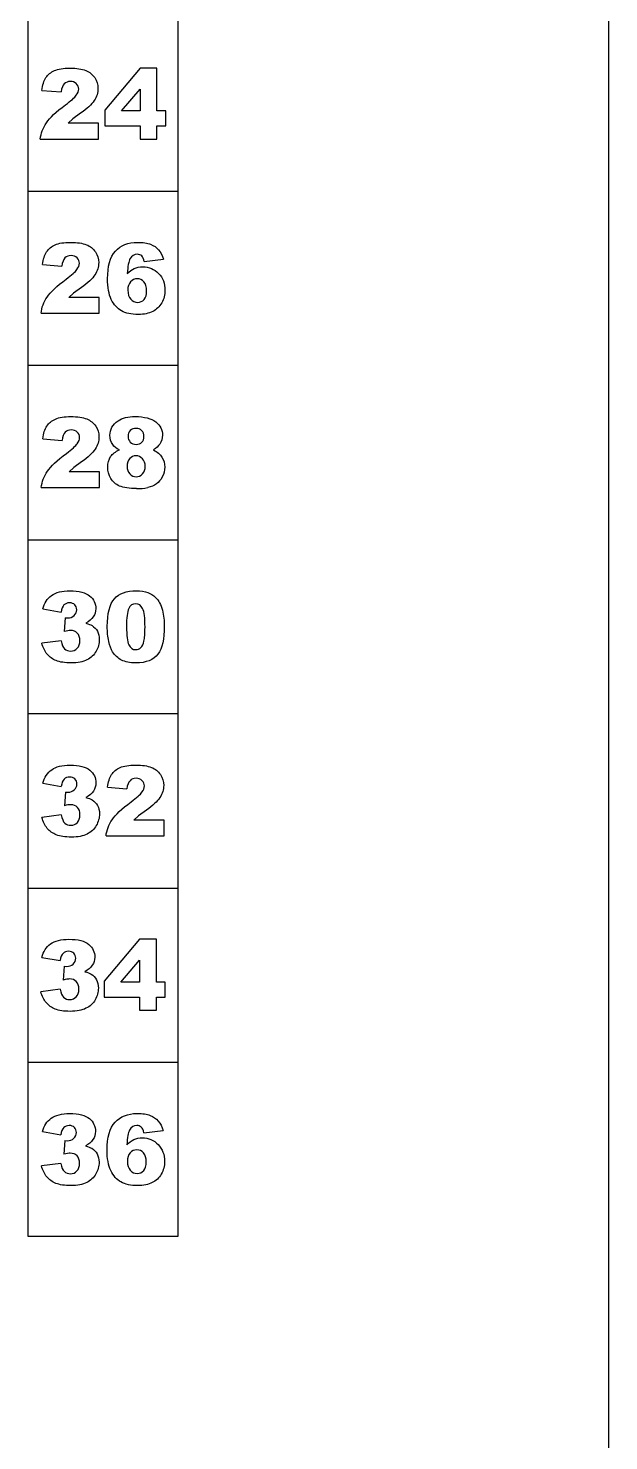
# Model space of a CAD drawing. Header units: inches. Extents: x 0 to 32, y 0 to 130.
# Drawn here: x 20.6 to 32.25, y 15.15 to 43.52 of the extents above; entities that cross this region are included whole.
import ezdxf

# ---------------------------------------------------------------- set-up
doc = ezdxf.new("R2010")
doc.units = ezdxf.units.IN
doc.header["$LTSCALE"] = 1.21
doc.header["$MEASUREMENT"] = 0
doc.layers.add('AOMJ712I_002DXF_CONTINUOUS_LINE', color=7, linetype='CONTINUOUS')

msp = doc.modelspace()

# ---------------------------------------------------------------- linework, layer by layer
at = {"layer": 'AOMJ712I_002DXF_CONTINUOUS_LINE', "color": 7, "linetype": 'Continuous'}
msp.add_line((32.25, 6), (32.25, 91.9), dxfattribs=at)
at = {"layer": 'AOMJ712I_002DXF_CONTINUOUS_LINE', "color": 4, "linetype": 'Continuous'}
for p, q in [((20.6, 19.25), (20.6, 82.25)), ((23.6, 82.25), (23.6, 19.25)), ((22.843, 42.724), (22.135, 41.882)), ((23.182, 42.724), (22.843, 42.724)), ((23.182, 41.863), (23.182, 42.724)), ((22.468, 41.863), (22.843, 42.304)), ((22.843, 42.304), (22.843, 41.863)), ((20.87, 42.277), (21.26, 42.245)), ((21.651, 41.816), (21.494, 41.702)), ((22.135, 41.882), (22.135, 41.562)), ((22.843, 41.863), (22.468, 41.863)), ((23.358, 41.863), (23.182, 41.863)), ((23.358, 41.562), (23.358, 41.863)), ((21.494, 41.702), (21.401, 41.617)), ((22.009, 41.617), (21.401, 41.617)), ((22.009, 41.3), (22.009, 41.617)), ((22.135, 41.562), (22.843, 41.562)), ((22.843, 41.562), (22.843, 41.3)), ((23.182, 41.562), (23.358, 41.562)), ((23.182, 41.3), (23.182, 41.562)), ((20.842, 41.3), (22.009, 41.3)), ((22.843, 41.3), (23.182, 41.3)), ((20.6, 40.25), (23.6, 40.25)), ((22.928, 38.837), (23.315, 38.885)), ((20.884, 38.777), (21.274, 38.745)), ((21.665, 38.316), (21.508, 38.202)), ((21.508, 38.202), (21.415, 38.117)), ((22.023, 38.117), (21.415, 38.117)), ((22.023, 37.8), (22.023, 38.117)), ((20.856, 37.8), (22.023, 37.8)), ((23.6, 36.75), (20.6, 36.75)), ((20.89, 35.277), (21.28, 35.245)), ((21.514, 34.702), (21.421, 34.617)), ((21.671, 34.816), (21.514, 34.702)), ((22.028, 34.617), (21.421, 34.617)), ((22.028, 34.3), (22.028, 34.617)), ((20.861, 34.3), (22.028, 34.3)), ((20.6, 33.25), (23.6, 33.25)), ((20.891, 31.861), (21.259, 31.795)), ((21.343, 31.682), (21.323, 31.405)), ((21.343, 31.682), (21.393, 31.678)), ((21.259, 31.221), (20.87, 31.17)), ((23.6, 29.75), (20.6, 29.75)), ((20.894, 28.361), (21.262, 28.295)), ((21.346, 28.182), (21.326, 27.905)), ((21.346, 28.182), (21.396, 28.178)), ((22.189, 28.277), (22.578, 28.245)), ((22.97, 27.816), (22.813, 27.702)), ((21.262, 27.721), (20.873, 27.67)), ((22.813, 27.702), (22.72, 27.617)), ((23.327, 27.617), (22.72, 27.617)), ((23.327, 27.3), (23.327, 27.617)), ((22.16, 27.3), (23.327, 27.3)), ((20.6, 26.25), (23.6, 26.25)), ((22.835, 25.224), (22.126, 24.382)), ((23.174, 25.224), (22.835, 25.224)), ((23.174, 24.363), (23.174, 25.224)), ((20.871, 24.861), (21.239, 24.795)), ((22.46, 24.363), (22.835, 24.804)), ((22.835, 24.804), (22.835, 24.363)), ((21.323, 24.682), (21.303, 24.405)), ((21.323, 24.682), (21.374, 24.678)), ((21.239, 24.221), (20.85, 24.17)), ((22.126, 24.382), (22.126, 24.062)), ((22.835, 24.363), (22.46, 24.363)), ((23.35, 24.363), (23.174, 24.363)), ((23.35, 24.062), (23.35, 24.363)), ((22.126, 24.062), (22.835, 24.062)), ((22.835, 24.062), (22.835, 23.8)), ((23.174, 24.062), (23.35, 24.062)), ((23.174, 23.8), (23.174, 24.062)), ((22.835, 23.8), (23.174, 23.8)), ((23.6, 22.75), (20.6, 22.75)), ((20.885, 21.361), (21.253, 21.295)), ((22.919, 21.337), (23.306, 21.385)), ((21.337, 21.182), (21.317, 20.905)), ((21.337, 21.182), (21.388, 21.178)), ((21.253, 20.721), (20.864, 20.67)), ((23.6, 19.25), (20.6, 19.25))]:
    msp.add_line(p, q, dxfattribs=at)
msp.add_arc((22.774, 35.347), 1.071, 270.0061, 282.0044, dxfattribs=at)
for points in [[(20.954, 42.533), (20.995, 42.594), (21.052, 42.642), (21.126, 42.674)], [(21.126, 42.674), (21.201, 42.707), (21.303, 42.724), (21.435, 42.724)], [(21.435, 42.724), (21.571, 42.724), (21.677, 42.708), (21.754, 42.677)], [(21.754, 42.677), (21.83, 42.646), (21.889, 42.598), (21.933, 42.533)], [(20.87, 42.277), (20.886, 42.386), (20.913, 42.472), (20.954, 42.533)], [(21.323, 42.41), (21.292, 42.379), (21.271, 42.324), (21.26, 42.245)], [(21.445, 42.457), (21.396, 42.457), (21.355, 42.441), (21.323, 42.41)], [(21.564, 42.412), (21.532, 42.442), (21.493, 42.457), (21.445, 42.457)], [(21.563, 42.178), (21.595, 42.222), (21.612, 42.263), (21.612, 42.303)], [(21.612, 42.303), (21.612, 42.345), (21.595, 42.381), (21.564, 42.412)], [(21.999, 42.316), (21.999, 42.23), (21.973, 42.149), (21.924, 42.071)], [(21.933, 42.533), (21.977, 42.468), (21.999, 42.396), (21.999, 42.316)], [(21.345, 41.985), (21.459, 42.069), (21.531, 42.134), (21.563, 42.178)], [(21.924, 42.071), (21.874, 41.993), (21.783, 41.908), (21.651, 41.816)], [(20.963, 41.625), (21.031, 41.726), (21.158, 41.846), (21.345, 41.985)], [(20.842, 41.3), (20.855, 41.415), (20.895, 41.523), (20.963, 41.625)], [(20.968, 39.033), (21.008, 39.094), (21.066, 39.142), (21.14, 39.174)], [(21.14, 39.174), (21.215, 39.207), (21.317, 39.224), (21.449, 39.224)], [(21.449, 39.224), (21.585, 39.224), (21.691, 39.208), (21.768, 39.177)], [(21.768, 39.177), (21.844, 39.146), (21.903, 39.098), (21.947, 39.033)], [(22.35, 39.047), (22.456, 39.165), (22.603, 39.224), (22.792, 39.224)], [(22.792, 39.224), (22.903, 39.224), (22.991, 39.211), (23.056, 39.185)], [(23.056, 39.185), (23.121, 39.159), (23.174, 39.122), (23.217, 39.072)], [(20.884, 38.777), (20.9, 38.886), (20.927, 38.972), (20.968, 39.033)], [(21.337, 38.91), (21.305, 38.879), (21.284, 38.824), (21.274, 38.745)], [(21.459, 38.957), (21.41, 38.957), (21.368, 38.941), (21.337, 38.91)], [(21.578, 38.912), (21.546, 38.942), (21.507, 38.957), (21.459, 38.957)], [(21.625, 38.803), (21.625, 38.845), (21.609, 38.881), (21.578, 38.912)], [(21.947, 39.033), (21.991, 38.968), (22.013, 38.896), (22.013, 38.816)], [(22.191, 38.492), (22.191, 38.744), (22.243, 38.93), (22.35, 39.047)], [(22.641, 38.89), (22.616, 38.844), (22.597, 38.745), (22.585, 38.595)], [(22.789, 38.985), (22.726, 38.985), (22.676, 38.953), (22.641, 38.89)], [(22.876, 38.951), (22.853, 38.974), (22.823, 38.985), (22.789, 38.985)], [(22.928, 38.837), (22.917, 38.891), (22.9, 38.929), (22.876, 38.951)], [(23.217, 39.072), (23.259, 39.022), (23.292, 38.959), (23.315, 38.885)], [(21.359, 38.485), (21.473, 38.569), (21.545, 38.634), (21.577, 38.678)], [(21.577, 38.678), (21.609, 38.722), (21.625, 38.763), (21.625, 38.803)], [(22.013, 38.816), (22.013, 38.73), (21.987, 38.649), (21.938, 38.571)], [(22.585, 38.595), (22.631, 38.642), (22.679, 38.677), (22.728, 38.7)], [(22.728, 38.7), (22.777, 38.723), (22.833, 38.734), (22.898, 38.734)], [(22.898, 38.734), (23.023, 38.734), (23.129, 38.689), (23.214, 38.6)], [(23.214, 38.6), (23.3, 38.511), (23.344, 38.398), (23.344, 38.261)], [(20.977, 38.125), (21.045, 38.226), (21.172, 38.346), (21.359, 38.485)], [(21.938, 38.571), (21.888, 38.493), (21.797, 38.408), (21.665, 38.316)], [(22.266, 38.076), (22.216, 38.181), (22.191, 38.32), (22.191, 38.492)], [(22.653, 38.433), (22.617, 38.393), (22.598, 38.336), (22.598, 38.261)], [(22.789, 38.493), (22.735, 38.493), (22.689, 38.473), (22.653, 38.433)], [(22.922, 38.431), (22.886, 38.472), (22.842, 38.493), (22.789, 38.493)], [(22.976, 38.251), (22.976, 38.329), (22.958, 38.389), (22.922, 38.431)], [(20.856, 37.8), (20.869, 37.915), (20.909, 38.023), (20.977, 38.125)], [(22.469, 37.848), (22.385, 37.895), (22.317, 37.971), (22.266, 38.076)], [(22.598, 38.261), (22.598, 38.185), (22.618, 38.126), (22.656, 38.083)], [(22.656, 38.083), (22.694, 38.04), (22.741, 38.019), (22.796, 38.019)], [(22.796, 38.019), (22.847, 38.019), (22.89, 38.038), (22.924, 38.077)], [(22.924, 38.077), (22.959, 38.115), (22.976, 38.173), (22.976, 38.251)], [(23.344, 38.261), (23.344, 38.169), (23.322, 38.085), (23.278, 38.008)], [(22.807, 37.776), (22.666, 37.776), (22.554, 37.8), (22.469, 37.848)], [(23.097, 37.835), (23.02, 37.796), (22.923, 37.776), (22.807, 37.776)], [(23.278, 38.008), (23.235, 37.932), (23.174, 37.874), (23.097, 37.835)], [(20.89, 35.277), (20.905, 35.386), (20.933, 35.472), (20.974, 35.533)], [(20.974, 35.533), (21.014, 35.594), (21.071, 35.642), (21.146, 35.674)], [(21.146, 35.674), (21.22, 35.707), (21.323, 35.724), (21.454, 35.724)], [(21.454, 35.724), (21.591, 35.724), (21.697, 35.708), (21.773, 35.677)], [(21.773, 35.677), (21.85, 35.646), (21.909, 35.598), (21.953, 35.533)], [(21.953, 35.533), (21.997, 35.468), (22.019, 35.396), (22.019, 35.316)], [(22.238, 35.35), (22.238, 35.467), (22.292, 35.563), (22.403, 35.638)], [(22.403, 35.638), (22.489, 35.695), (22.602, 35.724), (22.744, 35.724)], [(22.763, 35.487), (22.715, 35.487), (22.677, 35.472), (22.647, 35.442)], [(22.744, 35.724), (22.931, 35.724), (23.068, 35.688), (23.158, 35.617)], [(22.877, 35.441), (22.847, 35.472), (22.809, 35.487), (22.763, 35.487)], [(23.158, 35.617), (23.248, 35.545), (23.293, 35.456), (23.293, 35.348)], [(21.343, 35.41), (21.311, 35.379), (21.29, 35.324), (21.28, 35.245)], [(21.465, 35.457), (21.415, 35.457), (21.374, 35.441), (21.343, 35.41)], [(21.583, 35.412), (21.552, 35.442), (21.513, 35.457), (21.465, 35.457)], [(21.631, 35.303), (21.631, 35.345), (21.615, 35.381), (21.583, 35.412)], [(21.583, 35.178), (21.615, 35.222), (21.631, 35.263), (21.631, 35.303)], [(22.019, 35.316), (22.019, 35.23), (21.993, 35.149), (21.944, 35.071)], [(22.295, 35.161), (22.257, 35.216), (22.238, 35.279), (22.238, 35.35)], [(22.647, 35.442), (22.618, 35.413), (22.603, 35.374), (22.603, 35.328)], [(22.603, 35.328), (22.603, 35.279), (22.618, 35.24), (22.648, 35.21)], [(22.648, 35.21), (22.679, 35.18), (22.719, 35.166), (22.769, 35.166)], [(22.769, 35.166), (22.813, 35.166), (22.851, 35.18), (22.88, 35.21)], [(22.922, 35.324), (22.922, 35.371), (22.907, 35.411), (22.877, 35.441)], [(22.88, 35.21), (22.908, 35.239), (22.922, 35.277), (22.922, 35.324)], [(23.293, 35.348), (23.293, 35.285), (23.275, 35.225), (23.239, 35.171)], [(20.983, 34.625), (21.05, 34.726), (21.177, 34.846), (21.365, 34.985)], [(21.365, 34.985), (21.478, 35.069), (21.551, 35.134), (21.583, 35.178)], [(21.944, 35.071), (21.894, 34.993), (21.803, 34.908), (21.671, 34.816)], [(22.195, 34.712), (22.195, 34.794), (22.214, 34.862), (22.252, 34.92)], [(22.252, 34.92), (22.29, 34.977), (22.348, 35.021), (22.429, 35.053)], [(22.429, 35.053), (22.367, 35.085), (22.323, 35.121), (22.295, 35.161)], [(22.763, 34.937), (22.714, 34.937), (22.672, 34.918), (22.636, 34.88)], [(22.891, 34.878), (22.854, 34.917), (22.811, 34.937), (22.763, 34.937)], [(23.239, 35.171), (23.213, 35.13), (23.171, 35.091), (23.113, 35.053)], [(23.113, 35.053), (23.189, 35.016), (23.245, 34.968), (23.282, 34.908)], [(23.282, 34.908), (23.32, 34.848), (23.339, 34.782), (23.339, 34.71)], [(20.861, 34.3), (20.875, 34.415), (20.915, 34.523), (20.983, 34.625)], [(22.255, 34.483), (22.215, 34.551), (22.195, 34.628), (22.195, 34.712)], [(22.636, 34.88), (22.599, 34.841), (22.582, 34.79), (22.582, 34.725)], [(22.582, 34.725), (22.582, 34.663), (22.6, 34.612), (22.638, 34.573)], [(22.948, 34.726), (22.948, 34.787), (22.929, 34.838), (22.891, 34.878)], [(22.892, 34.574), (22.929, 34.614), (22.948, 34.665), (22.948, 34.726)], [(23.339, 34.71), (23.339, 34.639), (23.322, 34.574), (23.29, 34.513)], [(22.434, 34.329), (22.356, 34.363), (22.296, 34.415), (22.255, 34.483)], [(22.638, 34.573), (22.676, 34.534), (22.719, 34.515), (22.768, 34.515)], [(22.768, 34.515), (22.813, 34.515), (22.855, 34.534), (22.892, 34.574)], [(23.172, 34.372), (23.125, 34.339), (23.066, 34.314), (22.997, 34.3)], [(23.29, 34.513), (23.257, 34.452), (23.218, 34.405), (23.172, 34.372)], [(22.774, 34.276), (22.625, 34.276), (22.513, 34.294), (22.434, 34.329)], [(20.891, 31.861), (20.922, 31.977), (20.98, 32.067), (21.067, 32.13)], [(21.067, 32.13), (21.154, 32.192), (21.277, 32.224), (21.436, 32.224)], [(21.436, 32.224), (21.619, 32.224), (21.75, 32.189), (21.832, 32.121)], [(21.832, 32.121), (21.914, 32.053), (21.955, 31.968), (21.955, 31.865)], [(22.186, 31.506), (22.186, 31.771), (22.234, 31.957), (22.329, 32.064)], [(22.329, 32.064), (22.425, 32.17), (22.571, 32.224), (22.768, 32.224)], [(22.768, 32.224), (22.861, 32.224), (22.938, 32.211), (23, 32.188)], [(23, 32.188), (23.06, 32.166), (23.109, 32.135), (23.148, 32.098)], [(23.148, 32.098), (23.186, 32.061), (23.215, 32.021), (23.237, 31.98)], [(21.317, 31.94), (21.288, 31.913), (21.268, 31.864), (21.259, 31.795)], [(21.429, 31.982), (21.383, 31.982), (21.346, 31.968), (21.317, 31.94)], [(21.533, 31.944), (21.508, 31.969), (21.473, 31.982), (21.429, 31.982)], [(21.52, 31.726), (21.555, 31.759), (21.572, 31.797), (21.572, 31.842)], [(21.572, 31.842), (21.572, 31.884), (21.559, 31.918), (21.533, 31.944)], [(21.955, 31.865), (21.955, 31.804), (21.938, 31.749), (21.905, 31.701)], [(22.615, 31.867), (22.586, 31.802), (22.572, 31.68), (22.572, 31.505)], [(22.754, 31.965), (22.689, 31.965), (22.643, 31.932), (22.615, 31.867)], [(22.895, 31.869), (22.864, 31.933), (22.817, 31.965), (22.754, 31.965)], [(22.943, 31.494), (22.943, 31.68), (22.927, 31.805), (22.895, 31.869)], [(23.237, 31.98), (23.259, 31.939), (23.277, 31.892), (23.291, 31.837)], [(23.291, 31.837), (23.317, 31.732), (23.33, 31.623), (23.33, 31.511)], [(21.393, 31.678), (21.444, 31.678), (21.486, 31.694), (21.52, 31.726)], [(21.905, 31.701), (21.872, 31.651), (21.822, 31.608), (21.755, 31.572)], [(21.755, 31.572), (21.809, 31.558), (21.851, 31.542), (21.879, 31.525)], [(21.879, 31.525), (21.925, 31.496), (21.962, 31.458), (21.987, 31.411)], [(22.214, 31.209), (22.195, 31.298), (22.186, 31.397), (22.186, 31.506)], [(22.572, 31.505), (22.572, 31.326), (22.587, 31.204), (22.619, 31.139)], [(23.33, 31.511), (23.33, 31.256), (23.287, 31.07), (23.201, 30.953)], [(21.259, 31.221), (21.274, 31.143), (21.297, 31.088), (21.329, 31.058)], [(21.449, 31.427), (21.418, 31.427), (21.376, 31.42), (21.323, 31.405)], [(21.584, 31.374), (21.551, 31.409), (21.506, 31.427), (21.449, 31.427)], [(21.582, 31.07), (21.617, 31.108), (21.635, 31.159), (21.635, 31.223)], [(21.635, 31.223), (21.635, 31.288), (21.618, 31.338), (21.584, 31.374)], [(22.026, 31.244), (22.026, 31.162), (22.005, 31.084), (21.962, 31.009)], [(21.987, 31.411), (22.013, 31.364), (22.026, 31.309), (22.026, 31.244)], [(22.858, 31.083), (22.887, 31.11), (22.909, 31.154), (22.922, 31.214)], [(22.922, 31.214), (22.936, 31.274), (22.943, 31.367), (22.943, 31.494)], [(20.979, 30.952), (20.931, 31.009), (20.895, 31.082), (20.87, 31.17)], [(21.16, 30.821), (21.087, 30.851), (21.027, 30.895), (20.979, 30.952)], [(21.329, 31.058), (21.362, 31.027), (21.403, 31.013), (21.453, 31.013)], [(21.453, 31.013), (21.504, 31.013), (21.548, 31.032), (21.582, 31.07)], [(21.962, 31.009), (21.92, 30.935), (21.858, 30.876), (21.778, 30.837)], [(22.292, 30.997), (22.259, 31.049), (22.233, 31.119), (22.214, 31.209)], [(22.471, 30.832), (22.399, 30.87), (22.339, 30.925), (22.292, 30.997)], [(22.619, 31.139), (22.65, 31.074), (22.696, 31.042), (22.756, 31.042)], [(22.756, 31.042), (22.795, 31.042), (22.83, 31.055), (22.858, 31.083)], [(23.201, 30.953), (23.115, 30.834), (22.967, 30.776), (22.757, 30.776)], [(21.462, 30.776), (21.334, 30.776), (21.234, 30.791), (21.16, 30.821)], [(21.778, 30.837), (21.698, 30.797), (21.592, 30.776), (21.462, 30.776)], [(22.757, 30.776), (22.639, 30.776), (22.544, 30.795), (22.471, 30.832)], [(21.07, 28.63), (21.156, 28.692), (21.28, 28.724), (21.439, 28.724)], [(21.439, 28.724), (21.622, 28.724), (21.753, 28.689), (21.835, 28.621)], [(22.273, 28.533), (22.313, 28.594), (22.37, 28.642), (22.445, 28.674)], [(22.445, 28.674), (22.519, 28.707), (22.621, 28.724), (22.753, 28.724)], [(22.753, 28.724), (22.89, 28.724), (22.996, 28.708), (23.072, 28.677)], [(23.072, 28.677), (23.149, 28.646), (23.208, 28.598), (23.252, 28.533)], [(20.894, 28.361), (20.924, 28.477), (20.983, 28.567), (21.07, 28.63)], [(21.32, 28.44), (21.291, 28.413), (21.271, 28.364), (21.262, 28.295)], [(21.432, 28.482), (21.386, 28.482), (21.348, 28.468), (21.32, 28.44)], [(21.536, 28.444), (21.511, 28.469), (21.475, 28.482), (21.432, 28.482)], [(21.575, 28.342), (21.575, 28.384), (21.561, 28.418), (21.536, 28.444)], [(21.835, 28.621), (21.917, 28.553), (21.958, 28.468), (21.958, 28.365)], [(22.189, 28.277), (22.204, 28.386), (22.232, 28.472), (22.273, 28.533)], [(22.642, 28.41), (22.61, 28.379), (22.589, 28.324), (22.578, 28.245)], [(22.764, 28.457), (22.714, 28.457), (22.673, 28.441), (22.642, 28.41)], [(22.882, 28.412), (22.851, 28.442), (22.811, 28.457), (22.764, 28.457)], [(22.93, 28.303), (22.93, 28.345), (22.914, 28.381), (22.882, 28.412)], [(23.252, 28.533), (23.296, 28.468), (23.318, 28.396), (23.318, 28.316)], [(21.396, 28.178), (21.447, 28.178), (21.489, 28.194), (21.523, 28.226)], [(21.523, 28.226), (21.558, 28.259), (21.575, 28.297), (21.575, 28.342)], [(21.908, 28.201), (21.875, 28.151), (21.825, 28.108), (21.758, 28.072)], [(21.958, 28.365), (21.958, 28.304), (21.941, 28.249), (21.908, 28.201)], [(22.663, 27.985), (22.777, 28.069), (22.85, 28.134), (22.882, 28.178)], [(22.882, 28.178), (22.914, 28.222), (22.93, 28.263), (22.93, 28.303)], [(23.318, 28.316), (23.318, 28.23), (23.292, 28.149), (23.242, 28.071)], [(21.452, 27.927), (21.421, 27.927), (21.379, 27.92), (21.326, 27.905)], [(21.587, 27.874), (21.554, 27.909), (21.509, 27.927), (21.452, 27.927)], [(21.638, 27.723), (21.638, 27.788), (21.621, 27.838), (21.587, 27.874)], [(21.758, 28.072), (21.812, 28.058), (21.854, 28.042), (21.882, 28.025)], [(21.882, 28.025), (21.928, 27.996), (21.964, 27.958), (21.99, 27.911)], [(21.99, 27.911), (22.016, 27.864), (22.029, 27.809), (22.029, 27.744)], [(22.281, 27.625), (22.349, 27.726), (22.476, 27.846), (22.663, 27.985)], [(23.242, 28.071), (23.192, 27.993), (23.102, 27.908), (22.97, 27.816)], [(20.982, 27.452), (20.934, 27.509), (20.898, 27.582), (20.873, 27.67)], [(21.262, 27.721), (21.277, 27.643), (21.3, 27.588), (21.332, 27.558)], [(21.332, 27.558), (21.365, 27.527), (21.406, 27.513), (21.455, 27.513)], [(21.455, 27.513), (21.507, 27.513), (21.551, 27.532), (21.585, 27.57)], [(21.585, 27.57), (21.62, 27.608), (21.638, 27.659), (21.638, 27.723)], [(22.029, 27.744), (22.029, 27.662), (22.007, 27.584), (21.965, 27.509)], [(22.16, 27.3), (22.174, 27.415), (22.214, 27.523), (22.281, 27.625)], [(21.163, 27.321), (21.09, 27.351), (21.029, 27.395), (20.982, 27.452)], [(21.465, 27.276), (21.337, 27.276), (21.237, 27.291), (21.163, 27.321)], [(21.781, 27.337), (21.701, 27.297), (21.595, 27.276), (21.465, 27.276)], [(21.965, 27.509), (21.922, 27.435), (21.861, 27.376), (21.781, 27.337)], [(20.871, 24.861), (20.902, 24.977), (20.96, 25.067), (21.047, 25.13)], [(21.047, 25.13), (21.134, 25.192), (21.257, 25.224), (21.417, 25.224)], [(21.409, 24.982), (21.363, 24.982), (21.326, 24.968), (21.297, 24.94)], [(21.514, 24.944), (21.488, 24.969), (21.453, 24.982), (21.409, 24.982)], [(21.417, 25.224), (21.599, 25.224), (21.731, 25.189), (21.813, 25.121)], [(21.813, 25.121), (21.894, 25.053), (21.935, 24.968), (21.935, 24.865)], [(21.297, 24.94), (21.269, 24.913), (21.249, 24.864), (21.239, 24.795)], [(21.374, 24.678), (21.424, 24.678), (21.466, 24.694), (21.501, 24.726)], [(21.501, 24.726), (21.535, 24.759), (21.552, 24.797), (21.552, 24.842)], [(21.552, 24.842), (21.552, 24.884), (21.539, 24.918), (21.514, 24.944)], [(21.885, 24.701), (21.852, 24.651), (21.803, 24.608), (21.736, 24.572)], [(21.935, 24.865), (21.935, 24.804), (21.918, 24.749), (21.885, 24.701)], [(21.429, 24.427), (21.399, 24.427), (21.357, 24.42), (21.303, 24.405)], [(21.564, 24.374), (21.531, 24.409), (21.486, 24.427), (21.429, 24.427)], [(21.736, 24.572), (21.789, 24.558), (21.831, 24.542), (21.86, 24.525)], [(21.86, 24.525), (21.906, 24.496), (21.942, 24.458), (21.968, 24.411)], [(21.968, 24.411), (21.994, 24.364), (22.007, 24.309), (22.007, 24.244)], [(20.959, 23.952), (20.912, 24.009), (20.875, 24.082), (20.85, 24.17)], [(21.239, 24.221), (21.254, 24.143), (21.277, 24.088), (21.31, 24.058)], [(21.563, 24.07), (21.597, 24.108), (21.615, 24.159), (21.615, 24.223)], [(21.615, 24.223), (21.615, 24.288), (21.598, 24.338), (21.564, 24.374)], [(22.007, 24.244), (22.007, 24.162), (21.985, 24.084), (21.943, 24.009)], [(21.141, 23.821), (21.067, 23.851), (21.007, 23.895), (20.959, 23.952)], [(21.31, 24.058), (21.342, 24.027), (21.383, 24.013), (21.433, 24.013)], [(21.433, 24.013), (21.485, 24.013), (21.528, 24.032), (21.563, 24.07)], [(21.758, 23.837), (21.678, 23.797), (21.572, 23.776), (21.442, 23.776)], [(21.943, 24.009), (21.9, 23.935), (21.839, 23.876), (21.758, 23.837)], [(21.442, 23.776), (21.315, 23.776), (21.214, 23.791), (21.141, 23.821)], [(20.885, 21.361), (20.916, 21.477), (20.974, 21.567), (21.061, 21.63)], [(21.061, 21.63), (21.148, 21.692), (21.271, 21.724), (21.431, 21.724)], [(21.431, 21.724), (21.613, 21.724), (21.745, 21.689), (21.826, 21.621)], [(21.826, 21.621), (21.908, 21.553), (21.949, 21.468), (21.949, 21.365)], [(22.341, 21.547), (22.448, 21.665), (22.595, 21.724), (22.784, 21.724)], [(22.784, 21.724), (22.895, 21.724), (22.982, 21.711), (23.047, 21.685)], [(23.047, 21.685), (23.112, 21.659), (23.166, 21.622), (23.208, 21.572)], [(23.208, 21.572), (23.251, 21.522), (23.283, 21.459), (23.306, 21.385)], [(21.311, 21.44), (21.283, 21.413), (21.262, 21.364), (21.253, 21.295)], [(21.423, 21.482), (21.377, 21.482), (21.34, 21.468), (21.311, 21.44)], [(21.527, 21.444), (21.502, 21.469), (21.467, 21.482), (21.423, 21.482)], [(21.515, 21.226), (21.549, 21.259), (21.566, 21.297), (21.566, 21.342)], [(21.566, 21.342), (21.566, 21.384), (21.553, 21.418), (21.527, 21.444)], [(21.949, 21.365), (21.949, 21.304), (21.932, 21.249), (21.899, 21.201)], [(22.182, 20.992), (22.182, 21.244), (22.235, 21.43), (22.341, 21.547)], [(22.633, 21.39), (22.607, 21.344), (22.588, 21.245), (22.577, 21.095)], [(22.78, 21.485), (22.717, 21.485), (22.667, 21.453), (22.633, 21.39)], [(22.868, 21.451), (22.844, 21.474), (22.814, 21.485), (22.78, 21.485)], [(22.919, 21.337), (22.909, 21.391), (22.892, 21.429), (22.868, 21.451)], [(21.388, 21.178), (21.438, 21.178), (21.48, 21.194), (21.515, 21.226)], [(21.899, 21.201), (21.866, 21.151), (21.816, 21.108), (21.75, 21.072)], [(21.75, 21.072), (21.803, 21.058), (21.845, 21.042), (21.873, 21.025)], [(21.873, 21.025), (21.92, 20.996), (21.956, 20.958), (21.982, 20.911)], [(22.577, 21.095), (22.622, 21.142), (22.67, 21.177), (22.72, 21.2)], [(22.72, 21.2), (22.768, 21.223), (22.825, 21.234), (22.89, 21.234)], [(22.89, 21.234), (23.014, 21.234), (23.12, 21.189), (23.206, 21.1)], [(23.206, 21.1), (23.292, 21.011), (23.336, 20.898), (23.336, 20.761)], [(21.253, 20.721), (21.268, 20.643), (21.291, 20.588), (21.324, 20.558)], [(21.443, 20.927), (21.412, 20.927), (21.37, 20.92), (21.317, 20.905)], [(21.578, 20.874), (21.545, 20.909), (21.5, 20.927), (21.443, 20.927)], [(21.577, 20.57), (21.611, 20.608), (21.629, 20.659), (21.629, 20.723)], [(21.629, 20.723), (21.629, 20.788), (21.612, 20.838), (21.578, 20.874)], [(22.021, 20.744), (22.021, 20.662), (21.999, 20.584), (21.956, 20.509)], [(21.982, 20.911), (22.007, 20.864), (22.021, 20.809), (22.021, 20.744)], [(22.258, 20.576), (22.207, 20.681), (22.182, 20.82), (22.182, 20.992)], [(22.644, 20.933), (22.608, 20.893), (22.59, 20.836), (22.59, 20.761)], [(22.59, 20.761), (22.59, 20.685), (22.609, 20.626), (22.647, 20.583)], [(22.781, 20.993), (22.726, 20.993), (22.681, 20.973), (22.644, 20.933)], [(22.913, 20.931), (22.877, 20.972), (22.833, 20.993), (22.781, 20.993)], [(22.967, 20.751), (22.967, 20.829), (22.949, 20.889), (22.913, 20.931)], [(22.916, 20.577), (22.95, 20.615), (22.967, 20.673), (22.967, 20.751)], [(23.336, 20.761), (23.336, 20.669), (23.314, 20.585), (23.27, 20.508)], [(20.973, 20.452), (20.925, 20.509), (20.889, 20.582), (20.864, 20.67)], [(21.155, 20.321), (21.081, 20.351), (21.021, 20.395), (20.973, 20.452)], [(21.324, 20.558), (21.356, 20.527), (21.397, 20.513), (21.447, 20.513)], [(21.447, 20.513), (21.498, 20.513), (21.542, 20.532), (21.577, 20.57)], [(21.956, 20.509), (21.914, 20.435), (21.853, 20.376), (21.772, 20.337)], [(22.461, 20.348), (22.376, 20.395), (22.308, 20.471), (22.258, 20.576)], [(22.647, 20.583), (22.685, 20.54), (22.732, 20.519), (22.788, 20.519)], [(22.788, 20.519), (22.838, 20.519), (22.881, 20.538), (22.916, 20.577)], [(23.27, 20.508), (23.226, 20.432), (23.166, 20.374), (23.088, 20.335)], [(21.456, 20.276), (21.328, 20.276), (21.228, 20.291), (21.155, 20.321)], [(21.772, 20.337), (21.692, 20.297), (21.586, 20.276), (21.456, 20.276)], [(22.798, 20.276), (22.658, 20.276), (22.545, 20.3), (22.461, 20.348)], [(23.088, 20.335), (23.011, 20.296), (22.915, 20.276), (22.798, 20.276)]]:
    msp.add_open_spline(points, degree=3, dxfattribs=at)

doc.saveas('drawing.dxf')
